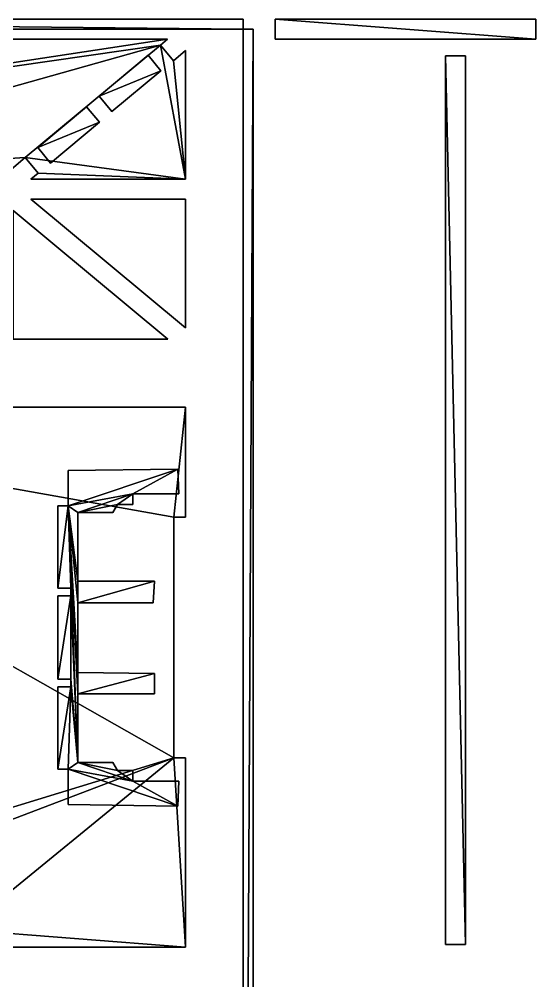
# Model space of a CAD drawing. Header units: inches. Extents: x 117 to 494, y 79 to 729.
# Drawn here: x 339.6 to 494.1, y 441.6 to 729 of the extents above; entities that cross this region are included whole.
import ezdxf

# ---------------------------------------------------------------- set-up
doc = ezdxf.new("R2010")
doc.units = ezdxf.units.IN

msp = doc.modelspace()

# ---------------------------------------------------------------- linework, layer by layer
for points in [[(119.8, 729), (406.6, 729), (406.6, 726)], [(119.8, 726), (119.8, 729), (406.6, 726)], [(406.6, 726, 120), (406.6, 729, 120), (119.8, 729, 120)], [(406.6, 726, 120), (119.8, 729, 120), (119.8, 726, 120)], [(119.8, 729, 120), (406.6, 729, 120), (119.8, 729)], [(119.8, 729), (406.6, 729, 120), (406.6, 729)], [(406.6, 729, 120), (406.6, 726, 120), (406.6, 729)], [(406.6, 729), (406.6, 726, 120), (406.6, 726)], [(494.08, 723), (416.2, 723), (416.2, 729)], [(416.2, 729), (494.08, 729), (494.08, 723)], [(416.2, 729, 120), (416.2, 723, 120), (494.08, 723, 120)], [(494.08, 723, 120), (494.08, 729, 120), (416.2, 729, 120)], [(416.2, 729, 120), (494.08, 729, 120), (416.2, 729)], [(416.2, 729), (494.08, 729, 120), (494.08, 729)], [(416.2, 723, 120), (416.2, 729, 120), (416.2, 723)], [(416.2, 723), (416.2, 729, 120), (416.2, 729)], [(494.08, 729, 120), (494.08, 723, 120), (494.08, 729)], [(494.08, 729), (494.08, 723, 120), (494.08, 723)], [(406.6, 152.28), (119.8, 152.28), (119.8, 726)], [(119.8, 726), (406.6, 726), (406.6, 152.28)], [(119.8, 726, 120), (119.8, 152.28, 120), (406.6, 152.28, 120)], [(406.6, 152.28, 120), (406.6, 726, 120), (119.8, 726, 120)], [(409.6, 726), (409.6, 152.28), (406.6, 152.28)], [(406.6, 726), (409.6, 726), (406.6, 152.28)], [(406.6, 152.28, 120), (409.6, 152.28, 120), (409.6, 726, 120)], [(406.6, 152.28, 120), (409.6, 726, 120), (406.6, 726, 120)], [(406.6, 726, 120), (409.6, 726, 120), (406.6, 726)], [(406.6, 726), (409.6, 726, 120), (409.6, 726)], [(409.6, 726, 120), (409.6, 152.28, 120), (409.6, 726)], [(409.6, 726), (409.6, 152.28, 120), (409.6, 152.28)], [(194.44, 694.2), (194.44, 723), (384.02, 723)], [(194.44, 694.2), (384.02, 723), (381.88, 721.23)], [(384.02, 723, 120), (194.44, 723, 120), (194.44, 694.2, 120)], [(381.88, 721.23, 120), (384.02, 723, 120), (194.44, 694.2, 120)], [(194.44, 723, 120), (384.02, 723, 120), (194.44, 723)], [(194.44, 723), (384.02, 723, 120), (384.02, 723)], [(384.02, 723, 120), (381.88, 721.23, 120), (384.02, 723)], [(384.02, 723), (381.88, 721.23, 120), (381.88, 721.23)], [(494.08, 723, 120), (416.2, 723, 120), (494.08, 723)], [(494.08, 723), (416.2, 723, 120), (416.2, 723)], [(194.44, 694.2), (381.88, 721.23), (239.32, 681.24)], [(239.32, 681.24, 120), (381.88, 721.23, 120), (194.44, 694.2, 120)], [(381.88, 721.23), (341.44, 687.63), (239.32, 681.24)], [(239.32, 681.24, 120), (341.44, 687.63, 120), (381.88, 721.23, 120)], [(381.88, 721.23), (389.32, 681.24), (341.44, 687.63)], [(341.44, 687.63, 120), (389.32, 681.24, 120), (381.88, 721.23, 120)], [(381.88, 721.23), (385.72, 716.61), (389.32, 681.24)], [(389.32, 681.24, 120), (385.72, 716.61, 120), (381.88, 721.23, 120)], [(381.88, 721.23, 120), (385.72, 716.61, 120), (381.88, 721.23)], [(381.88, 721.23), (385.72, 716.61, 120), (385.72, 716.61)], [(385.72, 716.61), (389.32, 719.61), (389.32, 681.24)], [(389.32, 681.24, 120), (389.32, 719.61, 120), (385.72, 716.61, 120)], [(385.72, 716.61, 120), (389.32, 719.61, 120), (385.72, 716.61)], [(385.72, 716.61), (389.32, 719.61, 120), (389.32, 719.61)], [(389.32, 719.61, 120), (389.32, 681.24, 120), (389.32, 719.61)], [(389.32, 719.61), (389.32, 681.24, 120), (389.32, 681.24)], [(363.52, 705.98), (378.16, 718.22), (382, 713.62)], [(382, 713.62, 120), (378.16, 718.22, 120), (363.52, 705.98, 120)], [(363.52, 705.98, 120), (378.16, 718.22, 120), (363.52, 705.98)], [(363.52, 705.98), (378.16, 718.22, 120), (378.16, 718.22)], [(378.16, 718.22, 120), (382, 713.62, 120), (378.16, 718.22)], [(378.16, 718.22), (382, 713.62, 120), (382, 713.62)], [(473.08, 452.4), (467.08, 452.4), (467.08, 718.08)], [(467.08, 718.08), (473.08, 718.08), (473.08, 452.4)], [(467.08, 718.08, 120), (467.08, 452.4, 120), (473.08, 452.4, 120)], [(473.08, 452.4, 120), (473.08, 718.08, 120), (467.08, 718.08, 120)], [(467.08, 718.08, 120), (473.08, 718.08, 120), (467.08, 718.08)], [(467.08, 718.08), (473.08, 718.08, 120), (473.08, 718.08)], [(467.08, 452.4, 120), (467.08, 718.08, 120), (467.08, 452.4)], [(467.08, 452.4), (467.08, 718.08, 120), (467.08, 718.08)], [(473.08, 718.08, 120), (473.08, 452.4, 120), (473.08, 718.08)], [(473.08, 718.08), (473.08, 452.4, 120), (473.08, 452.4)], [(382, 713.62), (367.36, 701.38), (363.52, 705.98)], [(363.52, 705.98, 120), (367.36, 701.38, 120), (382, 713.62, 120)], [(382, 713.62, 120), (367.36, 701.38, 120), (382, 713.62)], [(382, 713.62), (367.36, 701.38, 120), (367.36, 701.38)], [(367.36, 701.38, 120), (363.52, 705.98, 120), (367.36, 701.38)], [(367.36, 701.38), (363.52, 705.98, 120), (363.52, 705.98)], [(345.16, 690.62), (359.8, 702.86), (363.64, 698.26)], [(363.64, 698.26, 120), (359.8, 702.86, 120), (345.16, 690.62, 120)], [(345.16, 690.62, 120), (359.8, 702.86, 120), (345.16, 690.62)], [(345.16, 690.62), (359.8, 702.86, 120), (359.8, 702.86)], [(359.8, 702.86, 120), (363.64, 698.26, 120), (359.8, 702.86)], [(359.8, 702.86), (363.64, 698.26, 120), (363.64, 698.26)], [(363.64, 698.26), (349, 686.02), (345.16, 690.62)], [(345.16, 690.62, 120), (349, 686.02, 120), (363.64, 698.26, 120)], [(363.64, 698.26, 120), (349, 686.02, 120), (363.64, 698.26)], [(363.64, 698.26), (349, 686.02, 120), (349, 686.02)], [(349, 686.02, 120), (345.16, 690.62, 120), (349, 686.02)], [(349, 686.02), (345.16, 690.62, 120), (345.16, 690.62)], [(341.44, 687.63), (333.76, 681.24), (239.32, 681.24)], [(239.32, 681.24, 120), (333.76, 681.24, 120), (341.44, 687.63, 120)], [(341.44, 687.63, 120), (333.76, 681.24, 120), (341.44, 687.63)], [(341.44, 687.63), (333.76, 681.24, 120), (333.76, 681.24)], [(389.32, 681.24), (345.28, 683.01), (341.44, 687.63)], [(341.44, 687.63, 120), (345.28, 683.01, 120), (389.32, 681.24, 120)], [(345.28, 683.01, 120), (341.44, 687.63, 120), (345.28, 683.01)], [(345.28, 683.01), (341.44, 687.63, 120), (341.44, 687.63)], [(389.32, 681.24), (343.14, 681.24), (345.28, 683.01)], [(345.28, 683.01, 120), (343.14, 681.24, 120), (389.32, 681.24, 120)], [(343.14, 681.24, 120), (345.28, 683.01, 120), (343.14, 681.24)], [(343.14, 681.24), (345.28, 683.01, 120), (345.28, 683.01)], [(389.32, 681.24, 120), (343.14, 681.24, 120), (389.32, 681.24)], [(389.32, 681.24), (343.14, 681.24, 120), (343.14, 681.24)], [(343.13, 675.24), (389.32, 675.24), (389.32, 636.76)], [(389.32, 636.76, 120), (389.32, 675.24, 120), (343.13, 675.24, 120)], [(343.13, 675.24, 120), (389.32, 675.24, 120), (343.13, 675.24)], [(343.13, 675.24), (389.32, 675.24, 120), (389.32, 675.24)], [(389.32, 636.76, 120), (343.13, 675.24, 120), (389.32, 636.76)], [(389.32, 636.76), (343.13, 675.24, 120), (343.13, 675.24)], [(389.32, 675.24, 120), (389.32, 636.76, 120), (389.32, 675.24)], [(389.32, 675.24), (389.32, 636.76, 120), (389.32, 636.76)], [(384.03, 633.36), (337.84, 633.36), (337.84, 671.84)], [(337.84, 671.84, 120), (337.84, 633.36, 120), (384.03, 633.36, 120)], [(337.84, 671.84, 120), (384.03, 633.36, 120), (337.84, 671.84)], [(337.84, 671.84), (384.03, 633.36, 120), (384.03, 633.36)], [(384.03, 633.36, 120), (337.84, 633.36, 120), (384.03, 633.36)], [(384.03, 633.36), (337.84, 633.36, 120), (337.84, 633.36)], [(201.04, 613.08), (389.32, 613.08), (385.84, 580.2)], [(201.04, 613.08), (385.84, 580.2), (385.84, 508.2)], [(201.04, 613.08), (385.84, 508.2), (201.04, 451.68)], [(385.84, 580.2, 120), (389.32, 613.08, 120), (201.04, 613.08, 120)], [(385.84, 508.2, 120), (385.84, 580.2, 120), (201.04, 613.08, 120)], [(201.04, 451.68, 120), (385.84, 508.2, 120), (201.04, 613.08, 120)], [(201.04, 613.08, 120), (389.32, 613.08, 120), (201.04, 613.08)], [(201.04, 613.08), (389.32, 613.08, 120), (389.32, 613.08)], [(389.32, 613.08), (389.32, 580.2), (385.84, 580.2)], [(385.84, 580.2, 120), (389.32, 580.2, 120), (389.32, 613.08, 120)], [(389.32, 613.08, 120), (389.32, 580.2, 120), (389.32, 613.08)], [(389.32, 613.08), (389.32, 580.2, 120), (389.32, 580.2)], [(354.28, 583.56), (354.28, 594.12), (387.04, 594.48)], [(354.28, 583.56), (387.04, 594.48), (373.6, 587.16)], [(387.04, 594.48, 120), (354.28, 594.12, 120), (354.28, 583.56, 120)], [(373.6, 587.16, 120), (387.04, 594.48, 120), (354.28, 583.56, 120)], [(354.28, 594.12, 120), (387.04, 594.48, 120), (354.28, 594.12)], [(354.28, 594.12), (387.04, 594.48, 120), (387.04, 594.48)], [(354.28, 583.56, 120), (354.28, 594.12, 120), (354.28, 583.56)], [(354.28, 583.56), (354.28, 594.12, 120), (354.28, 594.12)], [(387.04, 594.48), (387.4, 587.16), (373.6, 587.16)], [(373.6, 587.16, 120), (387.4, 587.16, 120), (387.04, 594.48, 120)], [(387.04, 594.48, 120), (387.4, 587.16, 120), (387.04, 594.48)], [(387.04, 594.48), (387.4, 587.16, 120), (387.4, 587.16)], [(354.28, 583.56), (373.6, 587.16), (357.16, 581.52)], [(357.16, 581.52, 120), (373.6, 587.16, 120), (354.28, 583.56, 120)], [(373.6, 587.16), (369.04, 583.92), (357.16, 581.52)], [(357.16, 581.52, 120), (369.04, 583.92, 120), (373.6, 587.16, 120)], [(373.6, 587.16), (373.6, 583.92), (369.04, 583.92)], [(369.04, 583.92, 120), (373.6, 583.92, 120), (373.6, 587.16, 120)], [(387.4, 587.16, 120), (373.6, 587.16, 120), (387.4, 587.16)], [(387.4, 587.16), (373.6, 587.16, 120), (373.6, 587.16)], [(373.6, 587.16, 120), (373.6, 583.92, 120), (373.6, 587.16)], [(373.6, 587.16), (373.6, 583.92, 120), (373.6, 583.92)], [(351.16, 558.96), (351.16, 583.56), (354.28, 583.56)], [(355.12, 558.96), (351.16, 558.96), (354.28, 583.56)], [(354.28, 583.56, 120), (351.16, 583.56, 120), (351.16, 558.96, 120)], [(354.28, 583.56, 120), (351.16, 558.96, 120), (355.12, 558.96, 120)], [(351.16, 558.96, 120), (351.16, 583.56, 120), (351.16, 558.96)], [(351.16, 558.96), (351.16, 583.56, 120), (351.16, 583.56)], [(351.16, 583.56, 120), (354.28, 583.56, 120), (351.16, 583.56)], [(351.16, 583.56), (354.28, 583.56, 120), (354.28, 583.56)], [(354.28, 583.56), (357.16, 581.52), (357.16, 561)], [(354.28, 583.56), (357.16, 561), (357.16, 554.52)], [(354.28, 583.56), (357.16, 554.52), (357.16, 533.76)], [(354.28, 583.56), (357.16, 533.76), (357.16, 527.4)], [(357.16, 506.88), (355.12, 558.96), (354.28, 583.56)], [(354.28, 583.56), (357.16, 527.4), (357.16, 506.88)], [(357.16, 561, 120), (357.16, 581.52, 120), (354.28, 583.56, 120)], [(357.16, 554.52, 120), (357.16, 561, 120), (354.28, 583.56, 120)], [(357.16, 533.76, 120), (357.16, 554.52, 120), (354.28, 583.56, 120)], [(357.16, 527.4, 120), (357.16, 533.76, 120), (354.28, 583.56, 120)], [(354.28, 583.56, 120), (355.12, 558.96, 120), (357.16, 506.88, 120)], [(357.16, 506.88, 120), (357.16, 527.4, 120), (354.28, 583.56, 120)], [(369.04, 583.92), (367.6, 581.52), (357.16, 581.52)], [(357.16, 581.52, 120), (367.6, 581.52, 120), (369.04, 583.92, 120)], [(369.04, 583.92, 120), (367.6, 581.52, 120), (369.04, 583.92)], [(369.04, 583.92), (367.6, 581.52, 120), (367.6, 581.52)], [(373.6, 583.92, 120), (369.04, 583.92, 120), (373.6, 583.92)], [(373.6, 583.92), (369.04, 583.92, 120), (369.04, 583.92)], [(367.6, 581.52, 120), (357.16, 581.52, 120), (367.6, 581.52)], [(367.6, 581.52), (357.16, 581.52, 120), (357.16, 581.52)], [(357.16, 581.52, 120), (357.16, 561, 120), (357.16, 581.52)], [(357.16, 581.52), (357.16, 561, 120), (357.16, 561)], [(385.84, 580.2, 120), (385.84, 508.2, 120), (385.84, 580.2)], [(385.84, 580.2), (385.84, 508.2, 120), (385.84, 508.2)], [(389.32, 580.2, 120), (385.84, 580.2, 120), (389.32, 580.2)], [(389.32, 580.2), (385.84, 580.2, 120), (385.84, 580.2)], [(380.08, 561), (379.72, 554.52), (357.16, 554.52)], [(357.16, 561), (380.08, 561), (357.16, 554.52)], [(357.16, 554.52, 120), (379.72, 554.52, 120), (380.08, 561, 120)], [(357.16, 554.52, 120), (380.08, 561, 120), (357.16, 561, 120)], [(357.16, 561, 120), (380.08, 561, 120), (357.16, 561)], [(357.16, 561), (380.08, 561, 120), (380.08, 561)], [(380.08, 561, 120), (379.72, 554.52, 120), (380.08, 561)], [(380.08, 561), (379.72, 554.52, 120), (379.72, 554.52)], [(355.12, 558.96, 120), (351.16, 558.96, 120), (355.12, 558.96)], [(355.12, 558.96), (351.16, 558.96, 120), (351.16, 558.96)], [(357.16, 506.88), (355.12, 556.68), (355.12, 558.96)], [(355.12, 558.96, 120), (355.12, 556.68, 120), (357.16, 506.88, 120)], [(355.12, 556.68, 120), (355.12, 558.96, 120), (355.12, 556.68)], [(355.12, 556.68), (355.12, 558.96, 120), (355.12, 558.96)], [(351.16, 531.72), (351.16, 556.68), (355.12, 556.68)], [(355.12, 531.72), (351.16, 531.72), (355.12, 556.68)], [(355.12, 556.68, 120), (351.16, 556.68, 120), (351.16, 531.72, 120)], [(355.12, 556.68, 120), (351.16, 531.72, 120), (355.12, 531.72, 120)], [(351.16, 531.72, 120), (351.16, 556.68, 120), (351.16, 531.72)], [(351.16, 531.72), (351.16, 556.68, 120), (351.16, 556.68)], [(351.16, 556.68, 120), (355.12, 556.68, 120), (351.16, 556.68)], [(351.16, 556.68), (355.12, 556.68, 120), (355.12, 556.68)], [(357.16, 506.88), (355.12, 531.72), (355.12, 556.68)], [(355.12, 556.68, 120), (355.12, 531.72, 120), (357.16, 506.88, 120)], [(379.72, 554.52, 120), (357.16, 554.52, 120), (379.72, 554.52)], [(379.72, 554.52), (357.16, 554.52, 120), (357.16, 554.52)], [(357.16, 554.52, 120), (357.16, 533.76, 120), (357.16, 554.52)], [(357.16, 554.52), (357.16, 533.76, 120), (357.16, 533.76)], [(355.12, 531.72, 120), (351.16, 531.72, 120), (355.12, 531.72)], [(355.12, 531.72), (351.16, 531.72, 120), (351.16, 531.72)], [(357.16, 506.88), (355.12, 529.44), (355.12, 531.72)], [(355.12, 531.72, 120), (355.12, 529.44, 120), (357.16, 506.88, 120)], [(355.12, 529.44, 120), (355.12, 531.72, 120), (355.12, 529.44)], [(355.12, 529.44), (355.12, 531.72, 120), (355.12, 531.72)], [(357.16, 533.76), (380.08, 533.4), (357.16, 527.4)], [(357.16, 527.4, 120), (380.08, 533.4, 120), (357.16, 533.76, 120)], [(357.16, 533.76, 120), (380.08, 533.4, 120), (357.16, 533.76)], [(357.16, 533.76), (380.08, 533.4, 120), (380.08, 533.4)], [(380.08, 533.4), (380.08, 527.4), (357.16, 527.4)], [(357.16, 527.4, 120), (380.08, 527.4, 120), (380.08, 533.4, 120)], [(380.08, 533.4, 120), (380.08, 527.4, 120), (380.08, 533.4)], [(380.08, 533.4), (380.08, 527.4, 120), (380.08, 527.4)], [(351.16, 504.84), (351.16, 529.44), (355.12, 529.44)], [(354.28, 504.84), (351.16, 504.84), (355.12, 529.44)], [(355.12, 529.44, 120), (351.16, 529.44, 120), (351.16, 504.84, 120)], [(355.12, 529.44, 120), (351.16, 504.84, 120), (354.28, 504.84, 120)], [(351.16, 504.84, 120), (351.16, 529.44, 120), (351.16, 504.84)], [(351.16, 504.84), (351.16, 529.44, 120), (351.16, 529.44)], [(351.16, 529.44, 120), (355.12, 529.44, 120), (351.16, 529.44)], [(351.16, 529.44), (355.12, 529.44, 120), (355.12, 529.44)], [(357.16, 506.88), (354.28, 504.84), (355.12, 529.44)], [(355.12, 529.44, 120), (354.28, 504.84, 120), (357.16, 506.88, 120)], [(380.08, 527.4, 120), (357.16, 527.4, 120), (380.08, 527.4)], [(380.08, 527.4), (357.16, 527.4, 120), (357.16, 527.4)], [(357.16, 527.4, 120), (357.16, 506.88, 120), (357.16, 527.4)], [(357.16, 527.4), (357.16, 506.88, 120), (357.16, 506.88)], [(385.84, 508.2), (250.72, 456.84), (201.04, 451.68)], [(201.04, 451.68, 120), (250.72, 456.84, 120), (385.84, 508.2, 120)], [(385.84, 508.2), (322.84, 456.84), (250.72, 456.84)], [(250.72, 456.84, 120), (322.84, 456.84, 120), (385.84, 508.2, 120)], [(385.84, 508.2), (389.32, 451.68), (322.84, 456.84)], [(322.84, 456.84, 120), (389.32, 451.68, 120), (385.84, 508.2, 120)], [(357.16, 506.88), (373.6, 501.24), (354.28, 504.84)], [(354.28, 504.84, 120), (373.6, 501.24, 120), (357.16, 506.88, 120)], [(357.16, 506.88), (367.6, 506.88), (369.04, 504.48)], [(357.16, 506.88), (369.04, 504.48), (373.6, 501.24)], [(369.04, 504.48, 120), (367.6, 506.88, 120), (357.16, 506.88, 120)], [(373.6, 501.24, 120), (369.04, 504.48, 120), (357.16, 506.88, 120)], [(357.16, 506.88, 120), (367.6, 506.88, 120), (357.16, 506.88)], [(357.16, 506.88), (367.6, 506.88, 120), (367.6, 506.88)], [(367.6, 506.88, 120), (369.04, 504.48, 120), (367.6, 506.88)], [(367.6, 506.88), (369.04, 504.48, 120), (369.04, 504.48)], [(385.84, 508.2), (389.32, 508.2), (389.32, 451.68)], [(389.32, 451.68, 120), (389.32, 508.2, 120), (385.84, 508.2, 120)], [(385.84, 508.2, 120), (389.32, 508.2, 120), (385.84, 508.2)], [(385.84, 508.2), (389.32, 508.2, 120), (389.32, 508.2)], [(389.32, 508.2, 120), (389.32, 451.68, 120), (389.32, 508.2)], [(389.32, 508.2), (389.32, 451.68, 120), (389.32, 451.68)], [(354.28, 504.84, 120), (351.16, 504.84, 120), (354.28, 504.84)], [(354.28, 504.84), (351.16, 504.84, 120), (351.16, 504.84)], [(387.04, 493.8), (354.28, 494.28), (354.28, 504.84)], [(373.6, 501.24), (387.04, 493.8), (354.28, 504.84)], [(354.28, 504.84, 120), (354.28, 494.28, 120), (387.04, 493.8, 120)], [(354.28, 504.84, 120), (387.04, 493.8, 120), (373.6, 501.24, 120)], [(354.28, 494.28, 120), (354.28, 504.84, 120), (354.28, 494.28)], [(354.28, 494.28), (354.28, 504.84, 120), (354.28, 504.84)], [(369.04, 504.48), (373.6, 504.48), (373.6, 501.24)], [(373.6, 501.24, 120), (373.6, 504.48, 120), (369.04, 504.48, 120)], [(369.04, 504.48, 120), (373.6, 504.48, 120), (369.04, 504.48)], [(369.04, 504.48), (373.6, 504.48, 120), (373.6, 504.48)], [(373.6, 504.48, 120), (373.6, 501.24, 120), (373.6, 504.48)], [(373.6, 504.48), (373.6, 501.24, 120), (373.6, 501.24)], [(373.6, 501.24), (387.4, 501.24), (387.04, 493.8)], [(387.04, 493.8, 120), (387.4, 501.24, 120), (373.6, 501.24, 120)], [(373.6, 501.24, 120), (387.4, 501.24, 120), (373.6, 501.24)], [(373.6, 501.24), (387.4, 501.24, 120), (387.4, 501.24)], [(387.4, 501.24, 120), (387.04, 493.8, 120), (387.4, 501.24)], [(387.4, 501.24), (387.04, 493.8, 120), (387.04, 493.8)], [(387.04, 493.8, 120), (354.28, 494.28, 120), (387.04, 493.8)], [(387.04, 493.8), (354.28, 494.28, 120), (354.28, 494.28)], [(389.32, 451.68), (322.84, 451.68), (322.84, 456.84)], [(322.84, 456.84, 120), (322.84, 451.68, 120), (389.32, 451.68, 120)], [(389.32, 451.68, 120), (322.84, 451.68, 120), (389.32, 451.68)], [(389.32, 451.68), (322.84, 451.68, 120), (322.84, 451.68)], [(473.08, 452.4, 120), (467.08, 452.4, 120), (473.08, 452.4)], [(473.08, 452.4), (467.08, 452.4, 120), (467.08, 452.4)]]:
    msp.add_3dface(points)

doc.saveas('drawing.dxf')
